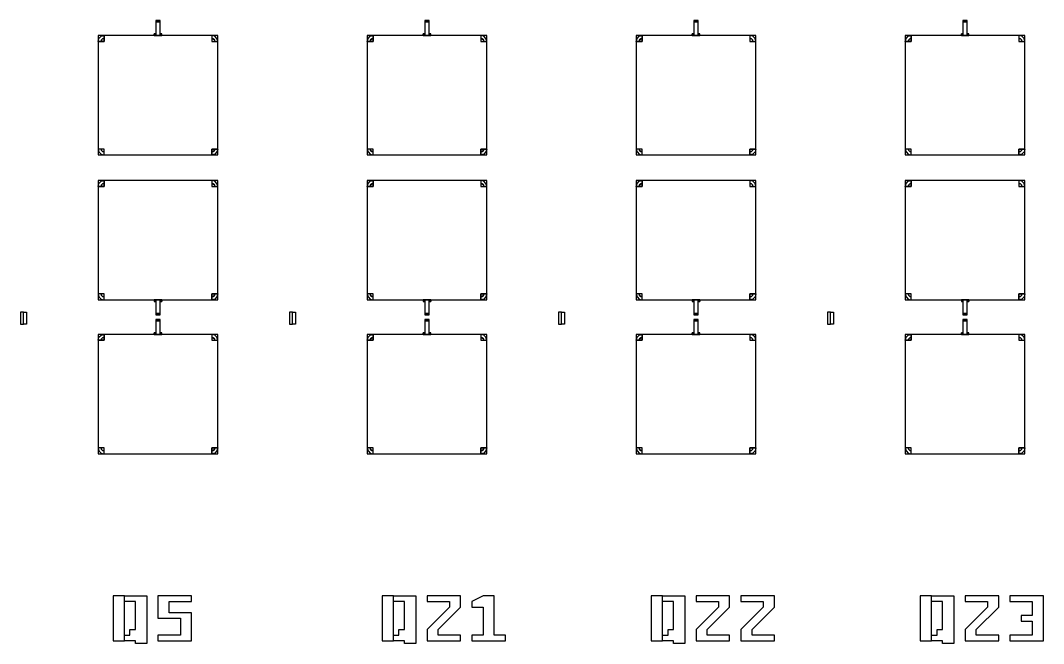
# Model space of a CAD drawing. Extents: x -50899 to 50899, y -48295 to 50898.
# Drawn here: x -20720 to -13875, y -39024 to -34855 of the extents above; entities that cross this region are included whole.
import ezdxf

# ---------------------------------------------------------------- set-up
doc = ezdxf.new("R2010")
doc.units = 0

# ---------------------------------------------------------------- blocks, each defined once
blk = doc.blocks.new('Q4')
blk.add_lwpolyline([(1700, 2237.3), (1700, 2317.3), (1680, 2317.3), (1680, 2237.3), (1700, 2237.3)])
blk = doc.blocks.new('Q5')
for points in [[(785, 4270), (785, 4170), (815, 4170), (815, 4270), (785, 4270)], [(792.5, 4265), (792.5, 4260), (807.5, 4260), (807.5, 4265), (792.5, 4265)], [(797.5, 4270), (797.5, 4265), (802.5, 4265), (802.5, 4270), (797.5, 4270)], [(785, 4170), (785, 4180), (775, 4180), (775, 4170), (785, 4170)], [(785, 4180), (783.7, 4175), (780, 4171.3), (775, 4170), (775, 4175), (777.5, 4175.7), (779.3, 4177.5), (780, 4180), (785, 4180)], [(780, 4180), (779.3, 4177.5), (777.5, 4175.7), (775, 4175), (775, 4180), (775, 4180), (775, 4180), (775, 4180), (780, 4180)], [(825, 4170), (825, 4180), (815, 4180), (815, 4170), (825, 4170)], [(815, 4180), (816.3, 4175), (820, 4171.3), (825, 4170), (825, 4175), (822.5, 4175.7), (820.7, 4177.5), (820, 4180), (815, 4180)], [(820, 4180), (820.7, 4177.5), (822.5, 4175.7), (825, 4175), (825, 4180), (825, 4180), (825, 4180), (825, 4180), (820, 4180)], [(400, 4170), (400, 3370), (1200, 3370), (1200, 4170), (400, 4170)], [(400, 4170), (400, 4130), (440, 4130), (440, 4170), (400, 4170)], [(400, 4130), (405.4, 4150), (420, 4164.6), (440, 4170), (440, 4150), (430, 4147.3), (422.7, 4140), (420, 4130), (400, 4130)], [(420, 4130), (422.7, 4140), (430, 4147.3), (440, 4150), (440, 4130), (440, 4130), (440, 4130), (440, 4130), (420, 4130)], [(1160, 4170), (1160, 4130), (1200, 4130), (1200, 4170), (1160, 4170)], [(1200, 4130), (1194.6, 4150), (1180, 4164.6), (1160, 4170), (1160, 4150), (1170, 4147.3), (1177.3, 4140), (1180, 4130), (1200, 4130)], [(1180, 4130), (1177.3, 4140), (1170, 4147.3), (1160, 4150), (1160, 4130), (1160, 4130), (1160, 4130), (1160, 4130), (1180, 4130)], [(440, 3370), (440, 3410), (400, 3410), (400, 3370), (440, 3370)], [(400, 3410), (405.4, 3390), (420, 3375.4), (440, 3370), (440, 3390), (430, 3392.7), (422.7, 3400), (420, 3410), (400, 3410)], [(420, 3410), (422.7, 3400), (430, 3392.7), (440, 3390), (440, 3410), (440, 3410), (440, 3410), (440, 3410), (420, 3410)], [(1200, 3370), (1200, 3410), (1160, 3410), (1160, 3370), (1200, 3370)], [(1200, 3410), (1194.6, 3390), (1180, 3375.4), (1160, 3370), (1160, 3390), (1170, 3392.7), (1177.3, 3400), (1180, 3410), (1200, 3410)], [(1180, 3410), (1177.3, 3400), (1170, 3392.7), (1160, 3390), (1160, 3410), (1160, 3410), (1160, 3410), (1160, 3410), (1180, 3410)], [(400, 3200), (400, 2400), (1200, 2400), (1200, 3200), (400, 3200)], [(400, 3200), (400, 3160), (440, 3160), (440, 3200), (400, 3200)], [(400, 3160), (405.4, 3180), (420, 3194.6), (440, 3200), (440, 3180), (430, 3177.3), (422.7, 3170), (420, 3160), (400, 3160)], [(420, 3160), (422.7, 3170), (430, 3177.3), (440, 3180), (440, 3160), (440, 3160), (440, 3160), (440, 3160), (420, 3160)], [(1160, 3200), (1160, 3160), (1200, 3160), (1200, 3200), (1160, 3200)], [(1200, 3160), (1194.6, 3180), (1180, 3194.6), (1160, 3200), (1160, 3180), (1170, 3177.3), (1177.3, 3170), (1180, 3160), (1200, 3160)], [(1180, 3160), (1177.3, 3170), (1170, 3177.3), (1160, 3180), (1160, 3160), (1160, 3160), (1160, 3160), (1160, 3160), (1180, 3160)], [(440, 2400), (440, 2440), (400, 2440), (400, 2400), (440, 2400)], [(400, 2440), (405.4, 2420), (420, 2405.4), (440, 2400), (440, 2420), (430, 2422.7), (422.7, 2430), (420, 2440), (400, 2440)], [(420, 2440), (422.7, 2430), (430, 2422.7), (440, 2420), (440, 2440), (440, 2440), (440, 2440), (440, 2440), (420, 2440)], [(775, 2400), (775, 2390), (785, 2390), (785, 2400), (775, 2400)], [(785, 2390), (783.7, 2395), (780, 2398.7), (775, 2400), (775, 2395), (777.5, 2394.3), (779.3, 2392.5), (780, 2390), (785, 2390)], [(785, 2400), (785, 2300), (815, 2300), (815, 2400), (785, 2400)], [(815, 2400), (815, 2390), (825, 2390), (825, 2400), (815, 2400)], [(815, 2390), (816.3, 2395), (820, 2398.7), (825, 2400), (825, 2395), (822.5, 2394.3), (820.7, 2392.5), (820, 2390), (815, 2390)], [(1200, 2400), (1200, 2440), (1160, 2440), (1160, 2400), (1200, 2400)], [(1200, 2440), (1194.6, 2420), (1180, 2405.4), (1160, 2400), (1160, 2420), (1170, 2422.7), (1177.3, 2430), (1180, 2440), (1200, 2440)], [(1180, 2440), (1177.3, 2430), (1170, 2422.7), (1160, 2420), (1160, 2440), (1160, 2440), (1160, 2440), (1160, 2440), (1180, 2440)], [(780, 2390), (779.3, 2392.5), (777.5, 2394.3), (775, 2395), (775, 2390), (775, 2390), (775, 2390), (775, 2390), (780, 2390)], [(820, 2390), (820.7, 2392.5), (822.5, 2394.3), (825, 2395), (825, 2390), (825, 2390), (825, 2390), (825, 2390), (820, 2390)], [(-100, 2237.3), (-100, 2317.3), (-80, 2317.3), (-80, 2237.3), (-100, 2237.3)], [(785, 2270), (785, 2170), (815, 2170), (815, 2270), (785, 2270)], [(807.5, 2305), (807.5, 2310), (792.5, 2310), (792.5, 2305), (807.5, 2305)], [(792.5, 2265), (792.5, 2260), (807.5, 2260), (807.5, 2265), (792.5, 2265)], [(802.5, 2300), (802.5, 2305), (797.5, 2305), (797.5, 2300), (802.5, 2300)], [(797.5, 2270), (797.5, 2265), (802.5, 2265), (802.5, 2270), (797.5, 2270)], [(1700, 2237.3), (1700, 2317.3), (1680, 2317.3), (1680, 2237.3), (1700, 2237.3)], [(400, 2170), (400, 1370), (1200, 1370), (1200, 2170), (400, 2170)], [(400, 2170), (400, 2130), (440, 2130), (440, 2170), (400, 2170)], [(400, 2130), (405.4, 2150), (420, 2164.6), (440, 2170), (440, 2150), (430, 2147.3), (422.7, 2140), (420, 2130), (400, 2130)], [(420, 2130), (422.7, 2140), (430, 2147.3), (440, 2150), (440, 2130), (440, 2130), (440, 2130), (440, 2130), (420, 2130)], [(785, 2170), (785, 2180), (775, 2180), (775, 2170), (785, 2170)], [(785, 2180), (783.7, 2175), (780, 2171.3), (775, 2170), (775, 2175), (777.5, 2175.7), (779.3, 2177.5), (780, 2180), (785, 2180)], [(780, 2180), (779.3, 2177.5), (777.5, 2175.7), (775, 2175), (775, 2180), (775, 2180), (775, 2180), (775, 2180), (780, 2180)], [(825, 2170), (825, 2180), (815, 2180), (815, 2170), (825, 2170)], [(815, 2180), (816.3, 2175), (820, 2171.3), (825, 2170), (825, 2175), (822.5, 2175.7), (820.7, 2177.5), (820, 2180), (815, 2180)], [(820, 2180), (820.7, 2177.5), (822.5, 2175.7), (825, 2175), (825, 2180), (825, 2180), (825, 2180), (825, 2180), (820, 2180)], [(1160, 2170), (1160, 2130), (1200, 2130), (1200, 2170), (1160, 2170)], [(1200, 2130), (1194.6, 2150), (1180, 2164.6), (1160, 2170), (1160, 2150), (1170, 2147.3), (1177.3, 2140), (1180, 2130), (1200, 2130)], [(1180, 2130), (1177.3, 2140), (1170, 2147.3), (1160, 2150), (1160, 2130), (1160, 2130), (1160, 2130), (1160, 2130), (1180, 2130)], [(440, 1370), (440, 1410), (400, 1410), (400, 1370), (440, 1370)], [(400, 1410), (405.4, 1390), (420, 1375.4), (440, 1370), (440, 1390), (430, 1392.7), (422.7, 1400), (420, 1410), (400, 1410)], [(420, 1410), (422.7, 1400), (430, 1392.7), (440, 1390), (440, 1410), (440, 1410), (440, 1410), (440, 1410), (420, 1410)], [(1200, 1370), (1200, 1410), (1160, 1410), (1160, 1370), (1200, 1370)], [(1200, 1410), (1194.6, 1390), (1180, 1375.4), (1160, 1370), (1160, 1390), (1170, 1392.7), (1177.3, 1400), (1180, 1410), (1200, 1410)], [(1180, 1410), (1177.3, 1400), (1170, 1392.7), (1160, 1390), (1160, 1410), (1160, 1410), (1160, 1410), (1160, 1410), (1180, 1410)], [(500, 120), (575, 120), (575, 420), (500, 420), (500, 120)], [(575, 157.5), (612.5, 157.5), (612.5, 195), (650, 195), (650, 382.5), (575, 382.5), (575, 420), (725, 420), (725, 101.2), (650, 101.2), (650, 120), (575, 120), (575, 157.5)], [(800, 120), (1025, 120), (1025, 307.5), (875, 307.5), (875, 382.5), (1025, 382.5), (1025, 420), (800, 420), (800, 270), (950, 270), (950, 157.5), (800, 157.5), (800, 120), (800, 120)]]:
    blk.add_lwpolyline(points)
blk = doc.blocks.new('Q21')
for points in [[(785, 4270), (785, 4170), (815, 4170), (815, 4270), (785, 4270)], [(792.5, 4265), (792.5, 4260), (807.5, 4260), (807.5, 4265), (792.5, 4265)], [(797.5, 4270), (797.5, 4265), (802.5, 4265), (802.5, 4270), (797.5, 4270)], [(785, 4170), (785, 4180), (775, 4180), (775, 4170), (785, 4170)], [(785, 4180), (783.7, 4175), (780, 4171.3), (775, 4170), (775, 4175), (777.5, 4175.7), (779.3, 4177.5), (780, 4180), (785, 4180)], [(780, 4180), (779.3, 4177.5), (777.5, 4175.7), (775, 4175), (775, 4180), (775, 4180), (775, 4180), (775, 4180), (780, 4180)], [(825, 4170), (825, 4180), (815, 4180), (815, 4170), (825, 4170)], [(815, 4180), (816.3, 4175), (820, 4171.3), (825, 4170), (825, 4175), (822.5, 4175.7), (820.7, 4177.5), (820, 4180), (815, 4180)], [(820, 4180), (820.7, 4177.5), (822.5, 4175.7), (825, 4175), (825, 4180), (825, 4180), (825, 4180), (825, 4180), (820, 4180)], [(400, 4170), (400, 3370), (1200, 3370), (1200, 4170), (400, 4170)], [(400, 4170), (400, 4130), (440, 4130), (440, 4170), (400, 4170)], [(400, 4130), (405.4, 4150), (420, 4164.6), (440, 4170), (440, 4150), (430, 4147.3), (422.7, 4140), (420, 4130), (400, 4130)], [(420, 4130), (422.7, 4140), (430, 4147.3), (440, 4150), (440, 4130), (440, 4130), (440, 4130), (440, 4130), (420, 4130)], [(1160, 4170), (1160, 4130), (1200, 4130), (1200, 4170), (1160, 4170)], [(1200, 4130), (1194.6, 4150), (1180, 4164.6), (1160, 4170), (1160, 4150), (1170, 4147.3), (1177.3, 4140), (1180, 4130), (1200, 4130)], [(1180, 4130), (1177.3, 4140), (1170, 4147.3), (1160, 4150), (1160, 4130), (1160, 4130), (1160, 4130), (1160, 4130), (1180, 4130)], [(440, 3370), (440, 3410), (400, 3410), (400, 3370), (440, 3370)], [(400, 3410), (405.4, 3390), (420, 3375.4), (440, 3370), (440, 3390), (430, 3392.7), (422.7, 3400), (420, 3410), (400, 3410)], [(420, 3410), (422.7, 3400), (430, 3392.7), (440, 3390), (440, 3410), (440, 3410), (440, 3410), (440, 3410), (420, 3410)], [(1200, 3370), (1200, 3410), (1160, 3410), (1160, 3370), (1200, 3370)], [(1200, 3410), (1194.6, 3390), (1180, 3375.4), (1160, 3370), (1160, 3390), (1170, 3392.7), (1177.3, 3400), (1180, 3410), (1200, 3410)], [(1180, 3410), (1177.3, 3400), (1170, 3392.7), (1160, 3390), (1160, 3410), (1160, 3410), (1160, 3410), (1160, 3410), (1180, 3410)], [(400, 3200), (400, 2400), (1200, 2400), (1200, 3200), (400, 3200)], [(400, 3200), (400, 3160), (440, 3160), (440, 3200), (400, 3200)], [(400, 3160), (405.4, 3180), (420, 3194.6), (440, 3200), (440, 3180), (430, 3177.3), (422.7, 3170), (420, 3160), (400, 3160)], [(420, 3160), (422.7, 3170), (430, 3177.3), (440, 3180), (440, 3160), (440, 3160), (440, 3160), (440, 3160), (420, 3160)], [(1160, 3200), (1160, 3160), (1200, 3160), (1200, 3200), (1160, 3200)], [(1200, 3160), (1194.6, 3180), (1180, 3194.6), (1160, 3200), (1160, 3180), (1170, 3177.3), (1177.3, 3170), (1180, 3160), (1200, 3160)], [(1180, 3160), (1177.3, 3170), (1170, 3177.3), (1160, 3180), (1160, 3160), (1160, 3160), (1160, 3160), (1160, 3160), (1180, 3160)], [(440, 2400), (440, 2440), (400, 2440), (400, 2400), (440, 2400)], [(400, 2440), (405.4, 2420), (420, 2405.4), (440, 2400), (440, 2420), (430, 2422.7), (422.7, 2430), (420, 2440), (400, 2440)], [(420, 2440), (422.7, 2430), (430, 2422.7), (440, 2420), (440, 2440), (440, 2440), (440, 2440), (440, 2440), (420, 2440)], [(775, 2400), (775, 2390), (785, 2390), (785, 2400), (775, 2400)], [(785, 2390), (783.7, 2395), (780, 2398.7), (775, 2400), (775, 2395), (777.5, 2394.3), (779.3, 2392.5), (780, 2390), (785, 2390)], [(785, 2400), (785, 2300), (815, 2300), (815, 2400), (785, 2400)], [(815, 2400), (815, 2390), (825, 2390), (825, 2400), (815, 2400)], [(815, 2390), (816.3, 2395), (820, 2398.7), (825, 2400), (825, 2395), (822.5, 2394.3), (820.7, 2392.5), (820, 2390), (815, 2390)], [(1200, 2400), (1200, 2440), (1160, 2440), (1160, 2400), (1200, 2400)], [(1200, 2440), (1194.6, 2420), (1180, 2405.4), (1160, 2400), (1160, 2420), (1170, 2422.7), (1177.3, 2430), (1180, 2440), (1200, 2440)], [(1180, 2440), (1177.3, 2430), (1170, 2422.7), (1160, 2420), (1160, 2440), (1160, 2440), (1160, 2440), (1160, 2440), (1180, 2440)], [(780, 2390), (779.3, 2392.5), (777.5, 2394.3), (775, 2395), (775, 2390), (775, 2390), (775, 2390), (775, 2390), (780, 2390)], [(820, 2390), (820.7, 2392.5), (822.5, 2394.3), (825, 2395), (825, 2390), (825, 2390), (825, 2390), (825, 2390), (820, 2390)], [(-100, 2237.3), (-100, 2317.3), (-80, 2317.3), (-80, 2237.3), (-100, 2237.3)], [(785, 2270), (785, 2170), (815, 2170), (815, 2270), (785, 2270)], [(807.5, 2305), (807.5, 2310), (792.5, 2310), (792.5, 2305), (807.5, 2305)], [(792.5, 2265), (792.5, 2260), (807.5, 2260), (807.5, 2265), (792.5, 2265)], [(802.5, 2300), (802.5, 2305), (797.5, 2305), (797.5, 2300), (802.5, 2300)], [(797.5, 2270), (797.5, 2265), (802.5, 2265), (802.5, 2270), (797.5, 2270)], [(1700, 2237.3), (1700, 2317.3), (1680, 2317.3), (1680, 2237.3), (1700, 2237.3)], [(400, 2170), (400, 1370), (1200, 1370), (1200, 2170), (400, 2170)], [(400, 2170), (400, 2130), (440, 2130), (440, 2170), (400, 2170)], [(400, 2130), (405.4, 2150), (420, 2164.6), (440, 2170), (440, 2150), (430, 2147.3), (422.7, 2140), (420, 2130), (400, 2130)], [(420, 2130), (422.7, 2140), (430, 2147.3), (440, 2150), (440, 2130), (440, 2130), (440, 2130), (440, 2130), (420, 2130)], [(785, 2170), (785, 2180), (775, 2180), (775, 2170), (785, 2170)], [(785, 2180), (783.7, 2175), (780, 2171.3), (775, 2170), (775, 2175), (777.5, 2175.7), (779.3, 2177.5), (780, 2180), (785, 2180)], [(780, 2180), (779.3, 2177.5), (777.5, 2175.7), (775, 2175), (775, 2180), (775, 2180), (775, 2180), (775, 2180), (780, 2180)], [(825, 2170), (825, 2180), (815, 2180), (815, 2170), (825, 2170)], [(815, 2180), (816.3, 2175), (820, 2171.3), (825, 2170), (825, 2175), (822.5, 2175.7), (820.7, 2177.5), (820, 2180), (815, 2180)], [(820, 2180), (820.7, 2177.5), (822.5, 2175.7), (825, 2175), (825, 2180), (825, 2180), (825, 2180), (825, 2180), (820, 2180)], [(1160, 2170), (1160, 2130), (1200, 2130), (1200, 2170), (1160, 2170)], [(1200, 2130), (1194.6, 2150), (1180, 2164.6), (1160, 2170), (1160, 2150), (1170, 2147.3), (1177.3, 2140), (1180, 2130), (1200, 2130)], [(1180, 2130), (1177.3, 2140), (1170, 2147.3), (1160, 2150), (1160, 2130), (1160, 2130), (1160, 2130), (1160, 2130), (1180, 2130)], [(440, 1370), (440, 1410), (400, 1410), (400, 1370), (440, 1370)], [(400, 1410), (405.4, 1390), (420, 1375.4), (440, 1370), (440, 1390), (430, 1392.7), (422.7, 1400), (420, 1410), (400, 1410)], [(420, 1410), (422.7, 1400), (430, 1392.7), (440, 1390), (440, 1410), (440, 1410), (440, 1410), (440, 1410), (420, 1410)], [(1200, 1370), (1200, 1410), (1160, 1410), (1160, 1370), (1200, 1370)], [(1200, 1410), (1194.6, 1390), (1180, 1375.4), (1160, 1370), (1160, 1390), (1170, 1392.7), (1177.3, 1400), (1180, 1410), (1200, 1410)], [(1180, 1410), (1177.3, 1400), (1170, 1392.7), (1160, 1390), (1160, 1410), (1160, 1410), (1160, 1410), (1160, 1410), (1180, 1410)], [(500, 120), (575, 120), (575, 420), (500, 420), (500, 120)], [(575, 157.5), (612.5, 157.5), (612.5, 195), (650, 195), (650, 382.5), (575, 382.5), (575, 420), (725, 420), (725, 101.2), (650, 101.2), (650, 120), (575, 120), (575, 157.5)], [(800, 120), (1025, 120), (1025, 157.5), (875, 157.5), (875, 195), (1025, 345), (1025, 420), (800, 420), (800, 382.5), (950, 382.5), (950, 345), (800, 195), (800, 120), (800, 120)], [(1100, 120), (1325, 120), (1325, 157.5), (1250, 157.5), (1250, 420), (1175, 420), (1100, 382.5), (1100, 345), (1175, 345), (1175, 157.5), (1100, 157.5), (1100, 120), (1100, 120)]]:
    blk.add_lwpolyline(points)
blk = doc.blocks.new('Q22')
for points in [[(785, 4270), (785, 4170), (815, 4170), (815, 4270), (785, 4270)], [(792.5, 4265), (792.5, 4260), (807.5, 4260), (807.5, 4265), (792.5, 4265)], [(797.5, 4270), (797.5, 4265), (802.5, 4265), (802.5, 4270), (797.5, 4270)], [(785, 4170), (785, 4180), (775, 4180), (775, 4170), (785, 4170)], [(785, 4180), (783.7, 4175), (780, 4171.3), (775, 4170), (775, 4175), (777.5, 4175.7), (779.3, 4177.5), (780, 4180), (785, 4180)], [(780, 4180), (779.3, 4177.5), (777.5, 4175.7), (775, 4175), (775, 4180), (775, 4180), (775, 4180), (775, 4180), (780, 4180)], [(825, 4170), (825, 4180), (815, 4180), (815, 4170), (825, 4170)], [(815, 4180), (816.3, 4175), (820, 4171.3), (825, 4170), (825, 4175), (822.5, 4175.7), (820.7, 4177.5), (820, 4180), (815, 4180)], [(820, 4180), (820.7, 4177.5), (822.5, 4175.7), (825, 4175), (825, 4180), (825, 4180), (825, 4180), (825, 4180), (820, 4180)], [(400, 4170), (400, 3370), (1200, 3370), (1200, 4170), (400, 4170)], [(400, 4170), (400, 4130), (440, 4130), (440, 4170), (400, 4170)], [(400, 4130), (405.4, 4150), (420, 4164.6), (440, 4170), (440, 4150), (430, 4147.3), (422.7, 4140), (420, 4130), (400, 4130)], [(420, 4130), (422.7, 4140), (430, 4147.3), (440, 4150), (440, 4130), (440, 4130), (440, 4130), (440, 4130), (420, 4130)], [(1160, 4170), (1160, 4130), (1200, 4130), (1200, 4170), (1160, 4170)], [(1200, 4130), (1194.6, 4150), (1180, 4164.6), (1160, 4170), (1160, 4150), (1170, 4147.3), (1177.3, 4140), (1180, 4130), (1200, 4130)], [(1180, 4130), (1177.3, 4140), (1170, 4147.3), (1160, 4150), (1160, 4130), (1160, 4130), (1160, 4130), (1160, 4130), (1180, 4130)], [(440, 3370), (440, 3410), (400, 3410), (400, 3370), (440, 3370)], [(400, 3410), (405.4, 3390), (420, 3375.4), (440, 3370), (440, 3390), (430, 3392.7), (422.7, 3400), (420, 3410), (400, 3410)], [(420, 3410), (422.7, 3400), (430, 3392.7), (440, 3390), (440, 3410), (440, 3410), (440, 3410), (440, 3410), (420, 3410)], [(1200, 3370), (1200, 3410), (1160, 3410), (1160, 3370), (1200, 3370)], [(1200, 3410), (1194.6, 3390), (1180, 3375.4), (1160, 3370), (1160, 3390), (1170, 3392.7), (1177.3, 3400), (1180, 3410), (1200, 3410)], [(1180, 3410), (1177.3, 3400), (1170, 3392.7), (1160, 3390), (1160, 3410), (1160, 3410), (1160, 3410), (1160, 3410), (1180, 3410)], [(400, 3200), (400, 2400), (1200, 2400), (1200, 3200), (400, 3200)], [(400, 3200), (400, 3160), (440, 3160), (440, 3200), (400, 3200)], [(400, 3160), (405.4, 3180), (420, 3194.6), (440, 3200), (440, 3180), (430, 3177.3), (422.7, 3170), (420, 3160), (400, 3160)], [(420, 3160), (422.7, 3170), (430, 3177.3), (440, 3180), (440, 3160), (440, 3160), (440, 3160), (440, 3160), (420, 3160)], [(1160, 3200), (1160, 3160), (1200, 3160), (1200, 3200), (1160, 3200)], [(1200, 3160), (1194.6, 3180), (1180, 3194.6), (1160, 3200), (1160, 3180), (1170, 3177.3), (1177.3, 3170), (1180, 3160), (1200, 3160)], [(1180, 3160), (1177.3, 3170), (1170, 3177.3), (1160, 3180), (1160, 3160), (1160, 3160), (1160, 3160), (1160, 3160), (1180, 3160)], [(440, 2400), (440, 2440), (400, 2440), (400, 2400), (440, 2400)], [(400, 2440), (405.4, 2420), (420, 2405.4), (440, 2400), (440, 2420), (430, 2422.7), (422.7, 2430), (420, 2440), (400, 2440)], [(420, 2440), (422.7, 2430), (430, 2422.7), (440, 2420), (440, 2440), (440, 2440), (440, 2440), (440, 2440), (420, 2440)], [(775, 2400), (775, 2390), (785, 2390), (785, 2400), (775, 2400)], [(785, 2390), (783.7, 2395), (780, 2398.7), (775, 2400), (775, 2395), (777.5, 2394.3), (779.3, 2392.5), (780, 2390), (785, 2390)], [(785, 2400), (785, 2300), (815, 2300), (815, 2400), (785, 2400)], [(815, 2400), (815, 2390), (825, 2390), (825, 2400), (815, 2400)], [(815, 2390), (816.3, 2395), (820, 2398.7), (825, 2400), (825, 2395), (822.5, 2394.3), (820.7, 2392.5), (820, 2390), (815, 2390)], [(1200, 2400), (1200, 2440), (1160, 2440), (1160, 2400), (1200, 2400)], [(1200, 2440), (1194.6, 2420), (1180, 2405.4), (1160, 2400), (1160, 2420), (1170, 2422.7), (1177.3, 2430), (1180, 2440), (1200, 2440)], [(1180, 2440), (1177.3, 2430), (1170, 2422.7), (1160, 2420), (1160, 2440), (1160, 2440), (1160, 2440), (1160, 2440), (1180, 2440)], [(780, 2390), (779.3, 2392.5), (777.5, 2394.3), (775, 2395), (775, 2390), (775, 2390), (775, 2390), (775, 2390), (780, 2390)], [(820, 2390), (820.7, 2392.5), (822.5, 2394.3), (825, 2395), (825, 2390), (825, 2390), (825, 2390), (825, 2390), (820, 2390)], [(-100, 2237.3), (-100, 2317.3), (-80, 2317.3), (-80, 2237.3), (-100, 2237.3)], [(785, 2270), (785, 2170), (815, 2170), (815, 2270), (785, 2270)], [(807.5, 2305), (807.5, 2310), (792.5, 2310), (792.5, 2305), (807.5, 2305)], [(792.5, 2265), (792.5, 2260), (807.5, 2260), (807.5, 2265), (792.5, 2265)], [(802.5, 2300), (802.5, 2305), (797.5, 2305), (797.5, 2300), (802.5, 2300)], [(797.5, 2270), (797.5, 2265), (802.5, 2265), (802.5, 2270), (797.5, 2270)], [(1700, 2237.3), (1700, 2317.3), (1680, 2317.3), (1680, 2237.3), (1700, 2237.3)], [(400, 2170), (400, 1370), (1200, 1370), (1200, 2170), (400, 2170)], [(400, 2170), (400, 2130), (440, 2130), (440, 2170), (400, 2170)], [(400, 2130), (405.4, 2150), (420, 2164.6), (440, 2170), (440, 2150), (430, 2147.3), (422.7, 2140), (420, 2130), (400, 2130)], [(420, 2130), (422.7, 2140), (430, 2147.3), (440, 2150), (440, 2130), (440, 2130), (440, 2130), (440, 2130), (420, 2130)], [(785, 2170), (785, 2180), (775, 2180), (775, 2170), (785, 2170)], [(785, 2180), (783.7, 2175), (780, 2171.3), (775, 2170), (775, 2175), (777.5, 2175.7), (779.3, 2177.5), (780, 2180), (785, 2180)], [(780, 2180), (779.3, 2177.5), (777.5, 2175.7), (775, 2175), (775, 2180), (775, 2180), (775, 2180), (775, 2180), (780, 2180)], [(825, 2170), (825, 2180), (815, 2180), (815, 2170), (825, 2170)], [(815, 2180), (816.3, 2175), (820, 2171.3), (825, 2170), (825, 2175), (822.5, 2175.7), (820.7, 2177.5), (820, 2180), (815, 2180)], [(820, 2180), (820.7, 2177.5), (822.5, 2175.7), (825, 2175), (825, 2180), (825, 2180), (825, 2180), (825, 2180), (820, 2180)], [(1160, 2170), (1160, 2130), (1200, 2130), (1200, 2170), (1160, 2170)], [(1200, 2130), (1194.6, 2150), (1180, 2164.6), (1160, 2170), (1160, 2150), (1170, 2147.3), (1177.3, 2140), (1180, 2130), (1200, 2130)], [(1180, 2130), (1177.3, 2140), (1170, 2147.3), (1160, 2150), (1160, 2130), (1160, 2130), (1160, 2130), (1160, 2130), (1180, 2130)], [(440, 1370), (440, 1410), (400, 1410), (400, 1370), (440, 1370)], [(400, 1410), (405.4, 1390), (420, 1375.4), (440, 1370), (440, 1390), (430, 1392.7), (422.7, 1400), (420, 1410), (400, 1410)], [(420, 1410), (422.7, 1400), (430, 1392.7), (440, 1390), (440, 1410), (440, 1410), (440, 1410), (440, 1410), (420, 1410)], [(1200, 1370), (1200, 1410), (1160, 1410), (1160, 1370), (1200, 1370)], [(1200, 1410), (1194.6, 1390), (1180, 1375.4), (1160, 1370), (1160, 1390), (1170, 1392.7), (1177.3, 1400), (1180, 1410), (1200, 1410)], [(1180, 1410), (1177.3, 1400), (1170, 1392.7), (1160, 1390), (1160, 1410), (1160, 1410), (1160, 1410), (1160, 1410), (1180, 1410)], [(500, 120), (575, 120), (575, 420), (500, 420), (500, 120)], [(575, 157.5), (612.5, 157.5), (612.5, 195), (650, 195), (650, 382.5), (575, 382.5), (575, 420), (725, 420), (725, 101.2), (650, 101.2), (650, 120), (575, 120), (575, 157.5)], [(800, 120), (1025, 120), (1025, 157.5), (875, 157.5), (875, 195), (1025, 345), (1025, 420), (800, 420), (800, 382.5), (950, 382.5), (950, 345), (800, 195), (800, 120), (800, 120)], [(1100, 120), (1325, 120), (1325, 157.5), (1175, 157.5), (1175, 195), (1325, 345), (1325, 420), (1100, 420), (1100, 382.5), (1250, 382.5), (1250, 345), (1100, 195), (1100, 120), (1100, 120)]]:
    blk.add_lwpolyline(points)
blk = doc.blocks.new('Q23')
for points in [[(785, 4270), (785, 4170), (815, 4170), (815, 4270), (785, 4270)], [(792.5, 4265), (792.5, 4260), (807.5, 4260), (807.5, 4265), (792.5, 4265)], [(797.5, 4270), (797.5, 4265), (802.5, 4265), (802.5, 4270), (797.5, 4270)], [(785, 4170), (785, 4180), (775, 4180), (775, 4170), (785, 4170)], [(785, 4180), (783.7, 4175), (780, 4171.3), (775, 4170), (775, 4175), (777.5, 4175.7), (779.3, 4177.5), (780, 4180), (785, 4180)], [(780, 4180), (779.3, 4177.5), (777.5, 4175.7), (775, 4175), (775, 4180), (775, 4180), (775, 4180), (775, 4180), (780, 4180)], [(825, 4170), (825, 4180), (815, 4180), (815, 4170), (825, 4170)], [(815, 4180), (816.3, 4175), (820, 4171.3), (825, 4170), (825, 4175), (822.5, 4175.7), (820.7, 4177.5), (820, 4180), (815, 4180)], [(820, 4180), (820.7, 4177.5), (822.5, 4175.7), (825, 4175), (825, 4180), (825, 4180), (825, 4180), (825, 4180), (820, 4180)], [(400, 4170), (400, 3370), (1200, 3370), (1200, 4170), (400, 4170)], [(400, 4170), (400, 4130), (440, 4130), (440, 4170), (400, 4170)], [(400, 4130), (405.4, 4150), (420, 4164.6), (440, 4170), (440, 4150), (430, 4147.3), (422.7, 4140), (420, 4130), (400, 4130)], [(420, 4130), (422.7, 4140), (430, 4147.3), (440, 4150), (440, 4130), (440, 4130), (440, 4130), (440, 4130), (420, 4130)], [(1160, 4170), (1160, 4130), (1200, 4130), (1200, 4170), (1160, 4170)], [(1200, 4130), (1194.6, 4150), (1180, 4164.6), (1160, 4170), (1160, 4150), (1170, 4147.3), (1177.3, 4140), (1180, 4130), (1200, 4130)], [(1180, 4130), (1177.3, 4140), (1170, 4147.3), (1160, 4150), (1160, 4130), (1160, 4130), (1160, 4130), (1160, 4130), (1180, 4130)], [(440, 3370), (440, 3410), (400, 3410), (400, 3370), (440, 3370)], [(400, 3410), (405.4, 3390), (420, 3375.4), (440, 3370), (440, 3390), (430, 3392.7), (422.7, 3400), (420, 3410), (400, 3410)], [(420, 3410), (422.7, 3400), (430, 3392.7), (440, 3390), (440, 3410), (440, 3410), (440, 3410), (440, 3410), (420, 3410)], [(1200, 3370), (1200, 3410), (1160, 3410), (1160, 3370), (1200, 3370)], [(1200, 3410), (1194.6, 3390), (1180, 3375.4), (1160, 3370), (1160, 3390), (1170, 3392.7), (1177.3, 3400), (1180, 3410), (1200, 3410)], [(1180, 3410), (1177.3, 3400), (1170, 3392.7), (1160, 3390), (1160, 3410), (1160, 3410), (1160, 3410), (1160, 3410), (1180, 3410)], [(400, 3200), (400, 2400), (1200, 2400), (1200, 3200), (400, 3200)], [(400, 3200), (400, 3160), (440, 3160), (440, 3200), (400, 3200)], [(400, 3160), (405.4, 3180), (420, 3194.6), (440, 3200), (440, 3180), (430, 3177.3), (422.7, 3170), (420, 3160), (400, 3160)], [(420, 3160), (422.7, 3170), (430, 3177.3), (440, 3180), (440, 3160), (440, 3160), (440, 3160), (440, 3160), (420, 3160)], [(1160, 3200), (1160, 3160), (1200, 3160), (1200, 3200), (1160, 3200)], [(1200, 3160), (1194.6, 3180), (1180, 3194.6), (1160, 3200), (1160, 3180), (1170, 3177.3), (1177.3, 3170), (1180, 3160), (1200, 3160)], [(1180, 3160), (1177.3, 3170), (1170, 3177.3), (1160, 3180), (1160, 3160), (1160, 3160), (1160, 3160), (1160, 3160), (1180, 3160)], [(440, 2400), (440, 2440), (400, 2440), (400, 2400), (440, 2400)], [(400, 2440), (405.4, 2420), (420, 2405.4), (440, 2400), (440, 2420), (430, 2422.7), (422.7, 2430), (420, 2440), (400, 2440)], [(420, 2440), (422.7, 2430), (430, 2422.7), (440, 2420), (440, 2440), (440, 2440), (440, 2440), (440, 2440), (420, 2440)], [(775, 2400), (775, 2390), (785, 2390), (785, 2400), (775, 2400)], [(785, 2390), (783.7, 2395), (780, 2398.7), (775, 2400), (775, 2395), (777.5, 2394.3), (779.3, 2392.5), (780, 2390), (785, 2390)], [(785, 2400), (785, 2300), (815, 2300), (815, 2400), (785, 2400)], [(815, 2400), (815, 2390), (825, 2390), (825, 2400), (815, 2400)], [(815, 2390), (816.3, 2395), (820, 2398.7), (825, 2400), (825, 2395), (822.5, 2394.3), (820.7, 2392.5), (820, 2390), (815, 2390)], [(1200, 2400), (1200, 2440), (1160, 2440), (1160, 2400), (1200, 2400)], [(1200, 2440), (1194.6, 2420), (1180, 2405.4), (1160, 2400), (1160, 2420), (1170, 2422.7), (1177.3, 2430), (1180, 2440), (1200, 2440)], [(1180, 2440), (1177.3, 2430), (1170, 2422.7), (1160, 2420), (1160, 2440), (1160, 2440), (1160, 2440), (1160, 2440), (1180, 2440)], [(780, 2390), (779.3, 2392.5), (777.5, 2394.3), (775, 2395), (775, 2390), (775, 2390), (775, 2390), (775, 2390), (780, 2390)], [(820, 2390), (820.7, 2392.5), (822.5, 2394.3), (825, 2395), (825, 2390), (825, 2390), (825, 2390), (825, 2390), (820, 2390)], [(-100, 2237.3), (-100, 2317.3), (-80, 2317.3), (-80, 2237.3), (-100, 2237.3)], [(785, 2270), (785, 2170), (815, 2170), (815, 2270), (785, 2270)], [(807.5, 2305), (807.5, 2310), (792.5, 2310), (792.5, 2305), (807.5, 2305)], [(792.5, 2265), (792.5, 2260), (807.5, 2260), (807.5, 2265), (792.5, 2265)], [(802.5, 2300), (802.5, 2305), (797.5, 2305), (797.5, 2300), (802.5, 2300)], [(797.5, 2270), (797.5, 2265), (802.5, 2265), (802.5, 2270), (797.5, 2270)], [(400, 2170), (400, 1370), (1200, 1370), (1200, 2170), (400, 2170)], [(400, 2170), (400, 2130), (440, 2130), (440, 2170), (400, 2170)], [(400, 2130), (405.4, 2150), (420, 2164.6), (440, 2170), (440, 2150), (430, 2147.3), (422.7, 2140), (420, 2130), (400, 2130)], [(420, 2130), (422.7, 2140), (430, 2147.3), (440, 2150), (440, 2130), (440, 2130), (440, 2130), (440, 2130), (420, 2130)], [(785, 2170), (785, 2180), (775, 2180), (775, 2170), (785, 2170)], [(785, 2180), (783.7, 2175), (780, 2171.3), (775, 2170), (775, 2175), (777.5, 2175.7), (779.3, 2177.5), (780, 2180), (785, 2180)], [(780, 2180), (779.3, 2177.5), (777.5, 2175.7), (775, 2175), (775, 2180), (775, 2180), (775, 2180), (775, 2180), (780, 2180)], [(825, 2170), (825, 2180), (815, 2180), (815, 2170), (825, 2170)], [(815, 2180), (816.3, 2175), (820, 2171.3), (825, 2170), (825, 2175), (822.5, 2175.7), (820.7, 2177.5), (820, 2180), (815, 2180)], [(820, 2180), (820.7, 2177.5), (822.5, 2175.7), (825, 2175), (825, 2180), (825, 2180), (825, 2180), (825, 2180), (820, 2180)], [(1160, 2170), (1160, 2130), (1200, 2130), (1200, 2170), (1160, 2170)], [(1200, 2130), (1194.6, 2150), (1180, 2164.6), (1160, 2170), (1160, 2150), (1170, 2147.3), (1177.3, 2140), (1180, 2130), (1200, 2130)], [(1180, 2130), (1177.3, 2140), (1170, 2147.3), (1160, 2150), (1160, 2130), (1160, 2130), (1160, 2130), (1160, 2130), (1180, 2130)], [(440, 1370), (440, 1410), (400, 1410), (400, 1370), (440, 1370)], [(400, 1410), (405.4, 1390), (420, 1375.4), (440, 1370), (440, 1390), (430, 1392.7), (422.7, 1400), (420, 1410), (400, 1410)], [(420, 1410), (422.7, 1400), (430, 1392.7), (440, 1390), (440, 1410), (440, 1410), (440, 1410), (440, 1410), (420, 1410)], [(1200, 1370), (1200, 1410), (1160, 1410), (1160, 1370), (1200, 1370)], [(1200, 1410), (1194.6, 1390), (1180, 1375.4), (1160, 1370), (1160, 1390), (1170, 1392.7), (1177.3, 1400), (1180, 1410), (1200, 1410)], [(1180, 1410), (1177.3, 1400), (1170, 1392.7), (1160, 1390), (1160, 1410), (1160, 1410), (1160, 1410), (1160, 1410), (1180, 1410)], [(500, 120), (575, 120), (575, 420), (500, 420), (500, 120)], [(575, 157.5), (612.5, 157.5), (612.5, 195), (650, 195), (650, 382.5), (575, 382.5), (575, 420), (725, 420), (725, 101.2), (650, 101.2), (650, 120), (575, 120), (575, 157.5)], [(800, 120), (1025, 120), (1025, 157.5), (875, 157.5), (875, 195), (1025, 345), (1025, 420), (800, 420), (800, 382.5), (950, 382.5), (950, 345), (800, 195), (800, 120), (800, 120)], [(1100, 120), (1325, 120), (1325, 420), (1100, 420), (1100, 382.5), (1250, 382.5), (1250, 288.8), (1175, 288.8), (1175, 251.2), (1250, 251.2), (1250, 157.5), (1100, 157.5), (1100, 120), (1100, 120)]]:
    blk.add_lwpolyline(points)

msp = doc.modelspace()

# ---------------------------------------------------------------- block references
for name, p in [('Q4', (-22400, -39125)), ('Q5', (-20600, -39125)), ('Q21', (-18800, -39125)), ('Q22', (-17000, -39125)), ('Q23', (-15200, -39125))]:
    msp.add_blockref(name, p)

doc.saveas('drawing.dxf')
